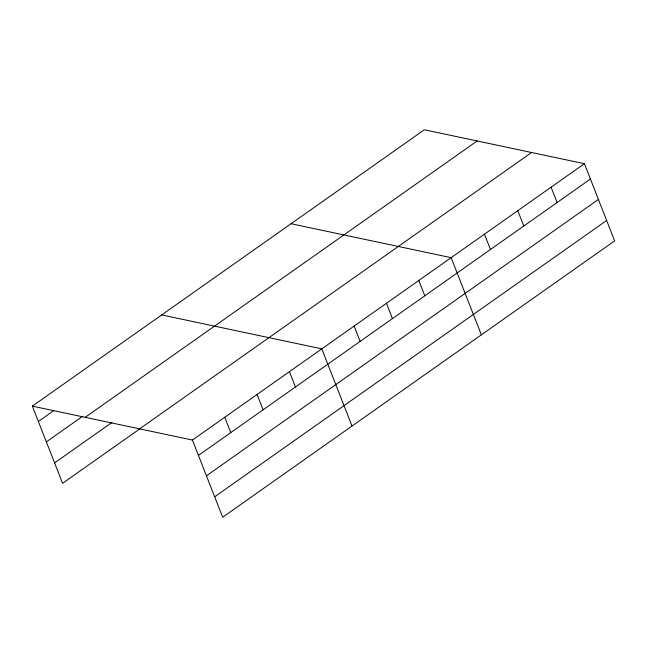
<?xml version="1.0" encoding="UTF-8"?>
<svg xmlns="http://www.w3.org/2000/svg" width="647" height="647" viewBox="0 0 647 647"><rect width="100%" height="100%" fill="white"/><g stroke="black" fill="none" stroke-linecap="round" stroke-linejoin="round"><path stroke-width="0.97" d="M32.35 406.13L424.327 129.772L584.411 163.699L614.65 240.87L222.673 517.228L192.434 440.057L32.35 406.13L62.589 483.301L140.205 428.581M38.359 421.472L53.725 410.643M46.358 441.877L82.735 416.223M85.178 417.323L477.154 140.973M54.599 462.896L111.996 422.426M139.606 428.864L531.583 152.506M192.434 440.057L584.411 163.699M198.443 455.391L590.42 179.041M206.442 475.796L598.418 199.446M214.675 496.823L606.651 220.465M291.053 223.733L451.137 257.66L481.376 334.831M161.701 314.935L321.785 348.854L352.025 426.025M551.09 187.185L557.099 202.527M517.77 210.679L523.787 226.021M484.457 234.165L490.466 249.507M418.795 280.458L424.812 295.8M386.461 303.257L392.47 318.599M354.119 326.056L360.136 341.398M289.444 371.653L295.461 386.995M257.11 394.46L263.119 409.794M224.768 417.258L230.785 432.592"/></g></svg>
